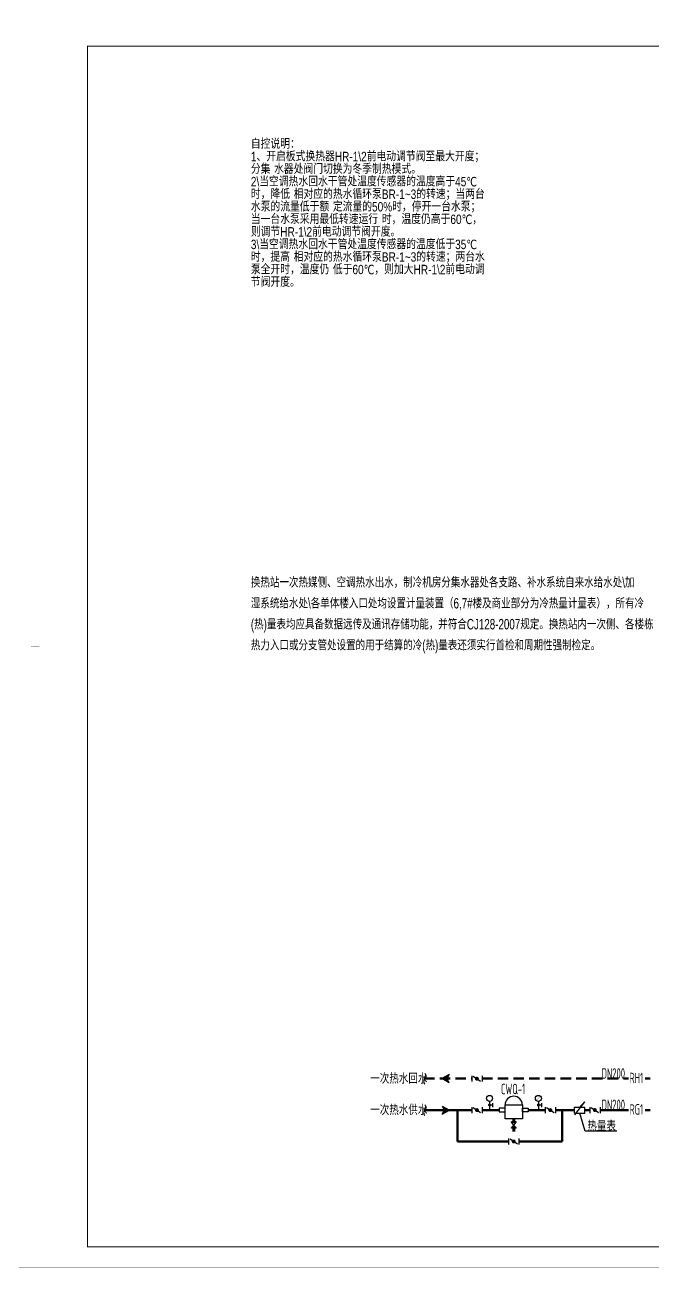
# Model space of a CAD drawing. Extents: x -253824 to 107923, y -224968 to 180578.
# Drawn here: x 23332 to 53332, y -166046 to -106163 of the extents above; entities that cross this region are included whole.
import ezdxf

# ---------------------------------------------------------------- set-up
doc = ezdxf.new("R2010")
doc.units = 0
doc.header["$LTSCALE"] = 1000
doc.header["$MEASUREMENT"] = 0
doc.linetypes.add('DASH', pattern=[0.35, 0.25, -0.1])
doc.linetypes.add('DASHED', pattern=[0.75, 0.5, -0.25])
doc.layers.get('0').update_dxf_attribs({"linetype": 'CONTINUOUS'})
for name, color, linetype, lineweight in [('AC_CN_TXT', 40, 'CONTINUOUS', 18), ('ACS_KT_LG', 3, 'CONTINUOUS', 50), ('ACS_KT_LH', 2, 'DASHED', 50), ('cool-water1', 50, 'DASH', 60)]:
    doc.layers.add(name, color=color, linetype=linetype, lineweight=lineweight)
for name, color, linetype in [('ACS_COM', 7, 'CONTINUOUS'), ('ACS_COM_BZ', 3, 'CONTINUOUS'), ('ACS_KT_FM', 3, 'CONTINUOUS'), ('SHEET_LINE', 6, 'CONTINUOUS'), ('文字', 7, 'CONTINUOUS')]:
    doc.layers.add(name, color=color, linetype=linetype)
doc.styles.add('HZF', font='ros.shx', dxfattribs={"width": 0.75, "bigfont": 'jd.shx'})
doc.styles.add('ZH', font='ros.shx', dxfattribs={"width": 0.7, "bigfont": 'jd.shx'})
doc.styles.add('等高', font='ros1.shx', dxfattribs={"width": 0.7, "bigfont": 'jd.shx'})

# ---------------------------------------------------------------- blocks, each defined once
blk = doc.blocks.new('WAT043')
for p, q in [((-1.99, 1.45), (-1.99, -1.41)), ((-1.99, 1.45), (-1.63, 1.45)), ((-1.64, 1.2), (1.64, -1.2)), ((1.64, 1.2), (-1.64, -1.2)), ((-1.63, 1.45), (-1.63, -1.41)), ((1.7, 1.45), (1.7, -1.41)), ((1.7, 1.45), (2.03, 1.45)), ((2.03, 1.45), (2.03, -1.41)), ((-1.99, -1.41), (-1.63, -1.41)), ((1.7, -1.41), (2.03, -1.41))]:
    blk.add_line(p, q)
blk = doc.blocks.new('HDYLB')
for p, q in [((1.64, 2.38), (-0.34, 2.38)), ((0, 4.16), (0, 2.22)), ((0, 2.13), (0, 0)), ((1.64, 1.43), (1.64, 3.33))]:
    blk.add_line(p, q)
blk.add_lwpolyline([(-0.6, 5.02, 0.107, 0.107, 0), (-0.09, 5.53, 0.249, 0.107, 0), (0.7, 6.32, 0.107, 0.107, 0)], format="xyseb")
at = {"const_width": 0.713}
blk.add_lwpolyline([(0, 2.03, -1), (0, 2.74, -1)], format="xyb", close=True, dxfattribs=at)
blk.add_circle((0, 5.59), 1.43)
blk = doc.blocks.new('HDDF')
for p, q in [((-2.47, 1.45), (-2.47, -1.4)), ((1.78, 1.22), (-1.78, -1.17)), ((2.47, 1.45), (2.47, -1.4))]:
    blk.add_line(p, q)
at = {"const_width": 0.944}
blk.add_lwpolyline([(-0.47, 0, 1), (0.47, 0, 1)], format="xyb", close=True, dxfattribs=at)
blk = doc.blocks.new('剖断线')
at = {"color": 3, "flags": 128}
blk.add_lwpolyline([(1, 0, -0.414214), (0, 0, 0.414214), (-1, 0)], format="xyb", dxfattribs=at)
blk = doc.blocks.new('箭头01')
at = {"ltscale": 10}
blk.add_hatch(color=7, dxfattribs=at).paths.add_polyline_path([(12, -101), (161, -173), (1, 113), (-159, -173), (-10, -101)])
at = {"color": 7, "ltscale": 10}
for p, q in [((-159, -173), (1, 113)), ((161, -173), (1, 113)), ((-159, -173), (-10, -101)), ((-10, -101), (12, -101)), ((161, -173), (12, -101))]:
    blk.add_line(p, q, dxfattribs=at)
blk = doc.blocks.new('HDLLJ')
for p, q in [((-2.47, 1.52), (2.47, 1.52)), ((-2.47, -1.33), (-2.47, 1.52)), ((2.47, -1.33), (2.47, 1.52)), ((-2.47, -1.33), (2.47, -1.33))]:
    blk.add_line(p, q)
blk.add_lwpolyline([(-2.33, -2.12), (2.38, 4.1), (0.16, 1.79), (1.04, 2.33)])
blk = doc.blocks.new('图框-A1')
for points, const_width in [([(0, 0), (841, 0), (841, 594), (0, 594)], 0.05), ([(766, 584), (25, 584), (25, 10), (766, 10)], 0.5)]:
    blk.add_lwpolyline(points, close=True, dxfattribs=dict(const_width=const_width))
at = {"const_width": 0.05}
for points in [[(420.5, 594), (420.5, 592)], [(0, 297), (2, 297)], [(841, 297), (839, 297)], [(420.5, 0), (420.5, 2)]]:
    blk.add_lwpolyline(points, dxfattribs=at)

msp = doc.modelspace()

# ---------------------------------------------------------------- linework, layer by layer
at = {"layer": 'ACS_COM'}
for points in [[(46268, -157931), (45988, -157931), (45988, -158111), (46268, -158111)], [(46268, -157775), (47095, -157775), (47095, -158435), (46268, -158435)], [(47095, -157931), (47376, -157931), (47376, -158111), (47095, -158111)]]:
    msp.add_lwpolyline(points, close=True, dxfattribs=at)
msp.add_arc((46682, -157775), 414, 0, 180, dxfattribs=at)
at = {"layer": 'ACS_COM_BZ'}
for p, q in [((50089, -159029), (49837, -158164)), ((51606, -159029), (50089, -159029))]:
    msp.add_line(p, q, dxfattribs=at)
at = {"layer": 'ACS_KT_LG'}
for p, q in [((42397, -158021), (44674, -158021)), ((43987, -159521), (43987, -158021)), ((45168, -158021), (45988, -158021)), ((47376, -158021), (48182, -158021)), ((48676, -158021), (49590, -158021)), ((48988, -159521), (48988, -158021)), ((50083, -158021), (50310, -158021)), ((50803, -158021), (52168, -158021)), ((52968, -158021), (53194, -158021)), ((46435, -159521), (43987, -159521)), ((48988, -159521), (46929, -159521))]:
    msp.add_line(p, q, dxfattribs=at)
at = {"layer": 'ACS_KT_LH'}
for p, q in [((42397, -156521), (44674, -156521)), ((45168, -156521), (52168, -156521)), ((52968, -156521), (53194, -156521))]:
    msp.add_line(p, q, dxfattribs=at)
at = {"layer": 'cool-water1', "ltscale": 0.2}
for p, q in [((46682, -158435), (46682, -158587)), ((46682, -158888), (46682, -159040))]:
    msp.add_line(p, q, dxfattribs=at)
at = {"layer": 'SHEET_LINE', "const_width": 50}
msp.add_lwpolyline([(100421, -107165), (26321, -107165), (26321, -164565), (100421, -164565)], close=True, dxfattribs=at)

# ---------------------------------------------------------------- block references
at = {"xscale": 100, "yscale": 100, "zscale": 100}
for p in [(-60279, -165565), (23821, -165565), (-60279, -224965), (23821, -224965)]:
    msp.add_blockref('图框-A1', p, dxfattribs=at)
at = {"xscale": -75, "yscale": 75, "zscale": 75, "rotation": 270}
msp.add_blockref('WAT043', (46681, -158739), dxfattribs=at)
at = {"layer": 'ACS_COM'}
for name, p, xscale, yscale, zscale, rotation in [('剖断线', (42429, -156519), 254, 254, 254, 90), ('箭头01', (43381, -156522), 1.199999999720603, 1.199999999720603, 1.199999999720603, 90), ('剖断线', (42429, -158019), 254, 254, 254, 90), ('箭头01', (43471, -158020), 1.199999999720603, 1.199999999720603, 1.199999999720603, 270)]:
    msp.add_blockref(name, p, dxfattribs=dict(at, xscale=xscale, yscale=yscale, zscale=zscale, rotation=rotation))
at = {"layer": 'ACS_KT_FM', "yscale": 100}
for name, p, xscale in [('HDDF', (44921, -156524), -100), ('HDYLB', (45525, -158021), 100), ('HDYLB', (47857, -158021), 100), ('HDDF', (44921, -158024), -100), ('HDDF', (48429, -158024), -100), ('HDLLJ', (49837, -158031), 100), ('HDDF', (50556, -158024), -100), ('HDDF', (46682, -159524), -100)]:
    msp.add_blockref(name, p, dxfattribs=dict(at, xscale=xscale))

# ---------------------------------------------------------------- texts
at = {"layer": 'AC_CN_TXT', "insert": (34120, -111622), "char_height": 450, "width": 11317.5, "attachment_point": 1, "line_spacing_factor": 0.8, "style": 'HZF'}
msp.add_mtext('{\\Fromans,hztxt|c134;\\W0.8;\\C7;自控说明：\\P\\Fros,jd|c134;\\H0.99984x;1、开启板式换热器HR-1\\\\2前电动调节阀至最大开度；分集\\H1.3125x; \\H0.7619x;水器处阀门切换为冬季制热模式。\\H1.3125x; \\H0.7619x;\\P2\\\\当空调热水回水干管处温度传感器的温度高于45℃时，降低\\H1.3125x; \\H0.7619x;相对应的热水循环泵BR-1~3的转速；当两台水泵的流量低于额\\H1.3125x; \\H0.7619x;定流量的50%时，停开一台水泵；当一台水泵采用最低转速运行\\H1.3125x; \\H0.7619x;时，温度仍高于60℃，则调节HR-1\\\\2前电动调节阀开度。\\H1.3125x; \\H0.7619x;\\P3\\\\当空调热水回水干管处温度传感器的温度低于35℃时，提高\\H1.3125x; \\H0.7619x;相对应的热水循环泵BR-1~3的转速；两台水泵全开时，温度仍\\H1.3125x; \\H0.7619x;低于60℃，则加大HR-1\\\\2前电动调节阀开度。\\H1.3125x; }', dxfattribs=at)
at = {"layer": 'ACS_COM_BZ', "style": '等高', "width": 0.7}
for s, rotation, p in [('一次热水回水', 0, (39825, -156762)), ('DN200', 0, (50874, -156521)), ('RH1', 0, (52212, -156740)), ('CWQ-1', 360, (46067, -157265)), ('一次热水供水', 0, (39825, -158263)), ('DN200', 0, (50874, -158021)), ('RG1', 0, (52212, -158241)), ('热量表', 0, (50200, -159029))]:
    msp.add_text(s, height=500, rotation=rotation, dxfattribs=at).set_placement(p)
at = {"layer": '文字', "color": 2, "style": 'ZH', "width": 0.7}
for s, p in [('换热站一次热媒侧、空调热水出水，制冷机房分集水器处各支路、补水系统自来水给水处\\加', (34120, -133049)), ('湿系统给水处\\各单体楼入口处均设置计量装置（6,7#楼及商业部分为冷热量计量表），所有冷', (34120, -134049, 0)), ('(热)量表均应具备数据远传及通讯存储功能，并符合CJ128-2007规定。换热站内一次侧、各楼栋', (34120, -135049)), ('热力入口或分支管处设置的用于结算的冷(热)量表还须实行首检和周期性强制检定。', (34120, -136049, 0))]:
    msp.add_text(s, height=500, dxfattribs=at).set_placement(p)

doc.saveas('drawing.dxf')
